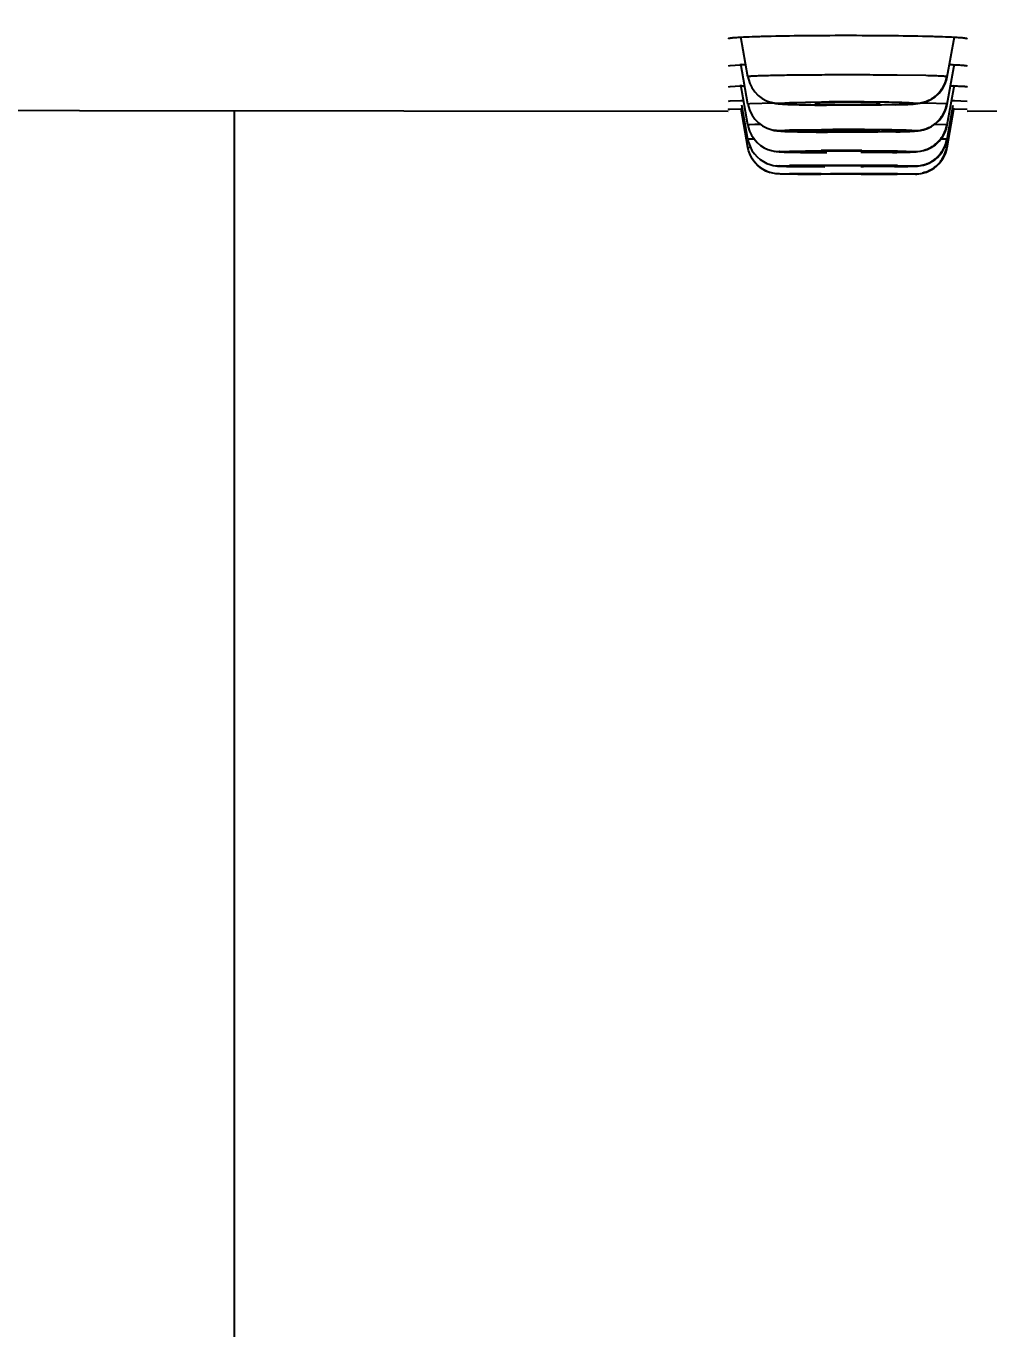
# Model space of a CAD drawing. Header units: millimetres. Extents: x 1236 to 1656, y -100 to 494.
# Drawn here: x 1377.652 to 1380.635, y 386.838 to 390.875 of the extents above; entities that cross this region are included whole.
import ezdxf

# ---------------------------------------------------------------- set-up
doc = ezdxf.new("R2010")
doc.units = ezdxf.units.MM
doc.header["$LTSCALE"] = 0.1
doc.layers.add('DIM', color=3, linetype='Continuous')
doc.styles.get("Standard").update_dxf_attribs({"font": 'arial.ttf'})
doc.dimstyles.new('ISO-25', dxfattribs={"dimtxt": 2.5, "dimasz": 2.5, "dimexe": 1.25, "dimexo": 0.625, "dimtad": 1, "dimlfac": 5, "dimtxsty": 'Standard', "dimcen": 2.5, "dimadec": 0, "dimazin": 0, "dimtfac": 1, "dimtmove": 0, "dimatfit": 3, "dimfxl": 0, "dimarcsym": 0})

# ---------------------------------------------------------------- blocks, each defined once
blk = doc.blocks.new('*D46')
at = {"layer": 'Defpoints', "color": 0}
for p in [(1353.4582, 391.7923), (1406.9365, 391.792), (1406.9365, 381.2448)]:
    blk.add_point(p, dxfattribs=at)
at = {"layer": 'DIM', "color": 0, "lineweight": -2}
for p, q in [((1353.4582, 391.1673), (1353.4582, 379.9948)), ((1406.9365, 391.167), (1406.9365, 379.9948)), ((1355.9582, 381.2448), (1404.4365, 381.2448))]:
    blk.add_line(p, q, dxfattribs=at)
at = {"layer": 'DIM', "color": 0}
for points in [[(1355.9582, 381.6614), (1355.9582, 380.8281), (1353.4582, 381.2448)], [(1404.4365, 381.6614), (1404.4365, 380.8281), (1406.9365, 381.2448)]]:
    blk.add_solid(points, dxfattribs=at)
at = {"layer": 'DIM', "color": 0, "insert": (1399.1948, 383.1462), "char_height": 2.5, "attachment_point": 5}
blk.add_mtext('267.5', dxfattribs=at)
blk = doc.blocks.new('*D55')
at = {"layer": 'Defpoints', "color": 0}
for p in [(1380.1973, 411.5298), (1432.6691, -43.8302), (1441.94, -43.8302)]:
    blk.add_point(p, dxfattribs=at)
at = {"layer": 'DIM', "color": 0, "lineweight": -2}
for p, q in [((1380.8223, 411.5298), (1443.19, 411.5298)), ((1441.94, 409.0298), (1441.94, -41.3302)), ((1433.2941, -43.8302), (1443.19, -43.8302))]:
    blk.add_line(p, q, dxfattribs=at)
at = {"layer": 'DIM', "color": 0}
for points in [[(1441.5233, 409.0298), (1442.3566, 409.0298), (1441.94, 411.5298)], [(1441.5233, -41.3302), (1442.3566, -41.3302), (1441.94, -43.8302)]]:
    blk.add_solid(points, dxfattribs=at)
at = {"layer": 'DIM', "color": 0, "insert": (1439.6762, 183.8498), "char_height": 2.5, "attachment_point": 5, "rotation": 90}
blk.add_mtext('(2280)', dxfattribs=at)

msp = doc.modelspace()

# ---------------------------------------------------------------- linework, layer by layer
for p, q in [((1379.8885, 390.7175), (1379.8666, 390.8418)), ((1380.5061, 390.7175), (1380.5281, 390.8418)), ((1379.8272, 390.8349), (1379.8272, 390.8349)), ((1379.8885, 390.6329), (1379.8666, 390.7573)), ((1380.5061, 390.6329), (1380.5281, 390.7573)), ((1379.8328, 390.7517), (1379.8272, 390.7503)), ((1379.866, 390.7539), (1379.8328, 390.7517)), ((1380.4395, 390.721), (1380.3513, 390.7225)), ((1380.5035, 390.7066), (1380.5061, 390.7175)), ((1380.5061, 390.7175), (1380.5046, 390.7181)), ((1380.5061, 390.7175), (1380.5061, 390.7175)), ((1379.8328, 390.6867), (1379.8272, 390.6857)), ((1379.8661, 390.6883), (1379.8328, 390.6867)), ((1379.8885, 390.5683), (1379.8666, 390.6927)), ((1380.5062, 390.5683), (1380.5281, 390.6926)), ((1379.8329, 390.6417), (1379.8272, 390.641)), ((1379.8663, 390.6427), (1379.8329, 390.6417)), ((1379.894, 390.6338), (1379.8885, 390.6329)), ((1379.9698, 390.636), (1379.894, 390.6338)), ((1379.9613, 390.6379), (1379.961, 390.638)), ((1379.9883, 390.6356), (1380.0179, 390.6379)), ((1380.0179, 390.6379), (1380.1165, 390.6402)), ((1380.5046, 390.6334), (1380.4393, 390.6357)), ((1380.5061, 390.6329), (1380.5046, 390.6334)), ((1380.5675, 390.641), (1380.5283, 390.6427)), ((1378.2973, 390.6126), (1378.2973, 345.8284)), ((1379.8329, 390.6165), (1379.8274, 390.6163)), ((1379.8665, 390.617), (1379.8329, 390.6165)), ((1379.8712, 390.617), (1379.8665, 390.617)), ((1379.8885, 390.4988), (1379.8676, 390.617)), ((1379.8885, 390.5236), (1379.8698, 390.6296)), ((1380.3469, 390.6308), (1380.361, 390.6313)), ((1380.5035, 390.622), (1380.5061, 390.633)), ((1380.5061, 390.6329), (1380.5061, 390.6329)), ((1380.5062, 390.5236), (1380.5249, 390.6296)), ((1380.5062, 390.4988), (1380.527, 390.617)), ((1380.5281, 390.617), (1380.5234, 390.617)), ((1380.5675, 390.6162), (1380.5281, 390.617)), ((1379.8941, 390.5689), (1379.8885, 390.5683)), ((1379.9104, 390.5695), (1379.8941, 390.5689)), ((1379.9214, 390.5748), (1379.934, 390.5654)), ((1379.9883, 390.5508), (1380.0177, 390.5527)), ((1380.0177, 390.5527), (1380.1161, 390.5545)), ((1380.5046, 390.5686), (1380.4671, 390.5699)), ((1380.5036, 390.5575), (1380.5061, 390.5683)), ((1380.5061, 390.5683), (1380.5046, 390.5686)), ((1379.8905, 390.5239), (1379.8885, 390.5236)), ((1379.8941, 390.524), (1379.8905, 390.5239)), ((1379.9104, 390.5244), (1379.8941, 390.524)), ((1379.9668, 390.5521), (1379.9663, 390.5522)), ((1379.988, 390.5499), (1379.9668, 390.5521)), ((1380.3466, 390.5471), (1380.3598, 390.5474)), ((1380.5045, 390.5238), (1380.4871, 390.5243)), ((1380.5061, 390.5236), (1380.5045, 390.5238)), ((1379.8885, 390.4988), (1379.8957, 390.499)), ((1379.8951, 390.5016), (1379.9012, 390.4895)), ((1379.9012, 390.4895), (1379.9088, 390.4786)), ((1379.9727, 390.4865), (1379.9723, 390.4866)), ((1379.988, 390.4853), (1379.9727, 390.4865)), ((1379.9882, 390.4861), (1380.0176, 390.4874)), ((1380.0176, 390.4874), (1380.1158, 390.4887)), ((1380.0313, 390.4836), (1380.041, 390.4835)), ((1380.041, 390.4835), (1380.0515, 390.4833)), ((1380.1451, 390.487), (1380.0973, 390.4857)), ((1380.2411, 390.4889), (1380.3521, 390.4879)), ((1380.2969, 390.4858), (1380.2627, 390.4869)), ((1380.3521, 390.4879), (1380.4066, 390.486)), ((1380.5045, 390.4989), (1380.4996, 390.499)), ((1380.5062, 390.4988), (1380.5045, 390.4989)), ((1379.9736, 390.4418), (1379.9783, 390.4412)), ((1379.9783, 390.4412), (1379.978, 390.4413)), ((1379.988, 390.4408), (1379.9783, 390.4412)), ((1379.9882, 390.4412), (1379.9869, 390.441)), ((1380.1138, 390.4391), (1379.988, 390.4408)), ((1379.9882, 390.4412), (1380.0174, 390.4421)), ((1380.0422, 390.4396), (1380.06, 390.4394)), ((1380.06, 390.4394), (1380.0802, 390.4392)), ((1380.0802, 390.4392), (1380.1026, 390.4391)), ((1380.145, 390.4418), (1380.0973, 390.441)), ((1380.1026, 390.4391), (1380.127, 390.439)), ((1380.2969, 390.4411), (1380.2624, 390.4417)), ((1380.343, 390.4395), (1380.3658, 390.4397)), ((1380.3518, 390.4424), (1380.4066, 390.4412)), ((1380.3658, 390.4397), (1380.3787, 390.4399)), ((1380.4065, 390.4408), (1380.4077, 390.441)), ((1379.9881, 390.4163), (1379.9869, 390.4162)), ((1380.0434, 390.4156), (1379.988, 390.4161)), ((1379.9881, 390.4163), (1380.0172, 390.4167)), ((1380.1448, 390.4166), (1380.0973, 390.4162)), ((1380.0973, 390.4162), (1380.0978, 390.4162)), ((1380.1151, 390.4171), (1380.1559, 390.4171)), ((1380.1559, 390.4171), (1380.2403, 390.4171)), ((1380.2621, 390.4166), (1380.241, 390.4166)), ((1380.2968, 390.4163), (1380.2621, 390.4166)), ((1380.2973, 390.4162), (1380.2968, 390.4163)), ((1380.4065, 390.4161), (1380.3508, 390.4156)), ((1380.3516, 390.4168), (1380.4066, 390.4163)), ((1380.4065, 390.4161), (1380.4077, 390.4162))]:
    msp.add_line(p, q)
for points in [[(1379.8885, 390.7175), (1379.8901, 390.7102), (1379.8944, 390.6971), (1379.901, 390.6839), (1379.9098, 390.6713), (1379.9208, 390.6598), (1379.9332, 390.6504), (1379.9465, 390.6433), (1379.959, 390.6386), (1379.961, 390.638)], [(1380.469, 390.6559), (1380.4812, 390.6671), (1380.491, 390.6797), (1380.4985, 390.6931), (1380.5035, 390.7066)], [(1379.9613, 390.6379), (1379.9645, 390.6371), (1379.9739, 390.6352), (1379.9818, 390.6341), (1379.9887, 390.6335), (1379.9955, 390.633), (1380.0034, 390.6325), (1380.0124, 390.6321), (1380.0227, 390.6316)], [(1380.361, 390.6313), (1380.3733, 390.6317), (1380.3839, 390.6321), (1380.393, 390.6326), (1380.401, 390.6331), (1380.408, 390.6337), (1380.4148, 390.6344), (1380.4222, 390.6355), (1380.431, 390.6373), (1380.4426, 390.641), (1380.4557, 390.6471), (1380.469, 390.6559)], [(1377.5812, 390.6138), (1377.8182, 390.6132), (1379.8271, 390.6109)], [(1379.8885, 390.6329), (1379.8902, 390.6251), (1379.8946, 390.612), (1379.9013, 390.5987), (1379.9103, 390.5861), (1379.9214, 390.5748)], [(1380.0227, 390.6316), (1380.0345, 390.6312), (1380.0477, 390.6308)], [(1380.0477, 390.6308), (1380.0624, 390.6305), (1380.0783, 390.6302), (1380.0954, 390.6299), (1380.1134, 390.6297), (1380.1321, 390.6295)], [(1380.4703, 390.5723), (1380.4818, 390.5832), (1380.4912, 390.5954), (1380.4985, 390.6086), (1380.5035, 390.622)], [(1380.5675, 390.6111), (1382.0476, 390.6122), (1382.8134, 390.6141)], [(1379.8885, 390.5683), (1379.8898, 390.5621), (1379.8938, 390.5494), (1379.8997, 390.5368), (1379.9075, 390.525), (1379.917, 390.5142), (1379.9277, 390.5051), (1379.9392, 390.4978), (1379.9505, 390.4925), (1379.9612, 390.4889), (1379.9702, 390.4869), (1379.9727, 390.4865)], [(1379.934, 390.5654), (1379.9477, 390.5582), (1379.9605, 390.5537), (1379.9663, 390.5522)], [(1380.3598, 390.5474), (1380.3714, 390.5477), (1380.3815, 390.5481), (1380.3903, 390.5484), (1380.3978, 390.5488), (1380.4044, 390.5492), (1380.4103, 390.5496), (1380.4163, 390.5502), (1380.4237, 390.5513), (1380.4328, 390.5533), (1380.4446, 390.5573), (1380.4576, 390.5636), (1380.4703, 390.5723)], [(1380.4694, 390.507), (1380.4811, 390.5178), (1380.491, 390.5304), (1380.4985, 390.544), (1380.5036, 390.5575)], [(1379.8885, 390.5236), (1379.8905, 390.5146), (1379.8951, 390.5016)], [(1379.9668, 390.5521), (1379.9703, 390.5514), (1379.9778, 390.5503), (1379.9841, 390.5496), (1379.9901, 390.5492), (1379.9963, 390.5488), (1380.0034, 390.5484), (1380.0115, 390.5481), (1380.0207, 390.5478), (1380.031, 390.5475)], [(1380.031, 390.5475), (1380.0423, 390.5472), (1380.0548, 390.547)], [(1380.0548, 390.547), (1380.0686, 390.5467), (1380.0835, 390.5465), (1380.0997, 390.5463), (1380.117, 390.5462), (1380.1356, 390.546)], [(1380.4755, 390.4675), (1380.4832, 390.4755), (1380.4901, 390.4844), (1380.496, 390.4942), (1380.5009, 390.5048), (1380.5045, 390.5161), (1380.5061, 390.5236)], [(1379.8943, 390.4786), (1379.8906, 390.4895), (1379.8885, 390.4988)], [(1379.9028, 390.4622), (1379.8986, 390.4694), (1379.8943, 390.4786)], [(1379.9088, 390.4786), (1379.9174, 390.4691), (1379.9268, 390.4611), (1379.9368, 390.4545), (1379.9469, 390.4493), (1379.9572, 390.4455), (1379.9663, 390.4431), (1379.9736, 390.4418)], [(1379.9723, 390.4866), (1379.9758, 390.4861), (1379.9813, 390.4855), (1379.9859, 390.4851), (1379.9905, 390.4849), (1379.9954, 390.4846), (1380.001, 390.4844), (1380.0073, 390.4842), (1380.0145, 390.484), (1380.0225, 390.4838), (1380.0313, 390.4836)], [(1380.0515, 390.4833), (1380.0628, 390.4831), (1380.0751, 390.483), (1380.0882, 390.4829), (1380.1022, 390.4827), (1380.1169, 390.4826), (1380.1326, 390.4826)], [(1380.3367, 390.4832), (1380.3501, 390.4834), (1380.3623, 390.4836)], [(1380.3623, 390.4836), (1380.3732, 390.4838), (1380.3831, 390.4841), (1380.3916, 390.4843), (1380.3987, 390.4846), (1380.4048, 390.4849), (1380.4097, 390.4852), (1380.4151, 390.4857), (1380.4227, 390.4866), (1380.4321, 390.4886), (1380.4438, 390.4924), (1380.4567, 390.4985), (1380.4694, 390.507)], [(1380.4732, 390.4407), (1380.4802, 390.4474), (1380.4867, 390.4549), (1380.4925, 390.4633), (1380.4975, 390.4723), (1380.5016, 390.4821), (1380.5048, 390.4926), (1380.5061, 390.4989)], [(1379.9205, 390.4415), (1379.9137, 390.4482), (1379.9074, 390.4556), (1379.9028, 390.4622)], [(1379.9048, 390.4592), (1379.9116, 390.4506), (1379.9189, 390.4429), (1379.9268, 390.4364), (1379.935, 390.4308), (1379.9435, 390.4262), (1379.952, 390.4225), (1379.9575, 390.4207)], [(1379.985, 390.4163), (1379.9837, 390.4163), (1379.9817, 390.4164), (1379.9787, 390.4166), (1379.975, 390.417), (1379.9708, 390.4176), (1379.9662, 390.4185), (1379.9617, 390.4195), (1379.9567, 390.421), (1379.9504, 390.4232), (1379.944, 390.426), (1379.9383, 390.4289), (1379.9327, 390.4323), (1379.9267, 390.4364), (1379.9205, 390.4415)], [(1379.978, 390.4413), (1379.9808, 390.441), (1379.9844, 390.4408), (1379.9875, 390.4406), (1379.9907, 390.4405), (1379.9943, 390.4404), (1379.9983, 390.4403), (1380.0028, 390.4401), (1380.0079, 390.44), (1380.0136, 390.4399), (1380.0199, 390.4398), (1380.0267, 390.4397), (1380.0422, 390.4396)], [(1380.3787, 390.4399), (1380.3844, 390.44), (1380.3896, 390.4401), (1380.3943, 390.4402), (1380.3984, 390.4403), (1380.402, 390.4404), (1380.4052, 390.4405), (1380.4082, 390.4407), (1380.4109, 390.4408), (1380.4141, 390.441), (1380.4188, 390.4415), (1380.4249, 390.4424), (1380.4327, 390.4441), (1380.4414, 390.4468), (1380.4499, 390.4503), (1380.4586, 390.4549), (1380.4672, 390.4606), (1380.4755, 390.4675)], [(1380.4098, 390.4162), (1380.4109, 390.4162), (1380.4138, 390.4164), (1380.4181, 390.4167), (1380.425, 390.4177), (1380.4332, 390.4195), (1380.4415, 390.4221), (1380.4499, 390.4256), (1380.4579, 390.4298), (1380.4657, 390.4348), (1380.4732, 390.4407)]]:
    msp.add_lwpolyline(points)
for centre, radius, start, end in [((1379.9537, 388.6966), 2.0592, 92.01, 92.4418), ((1380.4475, 388.8633), 1.8923, 87.5417, 88.0073), ((1379.9503, 388.0005), 2.6891, 91.5294, 91.7937), ((1380.45, 388.1942), 2.4954, 88.1978, 88.479), ((1379.9463, 386.6398), 4.0036, 91.0207, 91.145), ((1380.3356, 385.0485), 5.5882, 88.9364, 89.0797), ((1380.4529, 386.8787), 3.7648, 88.8518, 88.9849), ((1379.9729, 388.1893), 2.381, 91.1056, 91.5044), ((1380.1915, 378.929), 11.56, 90.1729, 90.37552), ((1380.1976, 384.5152), 5.972, 89.57667, 90.50314), ((1380.1972, 377.1794), 13.3096, 89.81126, 90.17456), ((1380.2156, 386.9596), 3.5275, 89.2344, 89.5764), ((1380.4059, 390.5162), 0.1001, 323.4649, 350.0519), ((1380.0841, 386.3638), 4.0789, 90.5604, 90.9381), ((1380.1542, 379.6207), 10.8223, 90.20502, 90.58193), ((1380.1914, 372.2822), 18.1609, 90.11072, 90.23963), ((1380.1976, 381.0376), 9.4044, 89.73319, 90.32044), ((1380.1972, 369.5), 20.9431, 89.88089, 90.11178), ((1380.2131, 375.6502), 14.7929, 89.46249, 89.89302), ((1380.2153, 384.8438), 5.5981, 89.5175, 89.7331), ((1380.0837, 380.9204), 9.4965, 90.23946, 90.40129), ((1380.1649, 419.3943), 28.9789, 269.75962, 269.89947), ((1380.1537, 365.1327), 25.2844, 90.08759, 90.24873), ((1380.1975, 368.3419), 22.0747, 89.88705, 90.13677), ((1380.2257, 419.874), 29.4586, 270.02614, 270.24333), ((1380.2128, 355.6227), 34.7944, 89.77138, 89.9546), ((1380.4064, 390.5159), 0.0996, 270.0939, 283.4021)]:
    msp.add_arc(centre, radius, start, end)
for points, knots in [([(1379.8659, 390.8394), (1379.8629, 390.8392), (1379.8572, 390.8389), (1379.8494, 390.8384), (1379.8427, 390.8378), (1379.8373, 390.8373), (1379.833, 390.8367), (1379.8302, 390.8363), (1379.8286, 390.8358), (1379.8278, 390.8356), (1379.8272, 390.8352), (1379.8272, 390.8349)], [0, 0, 0, 0, 0.230195, 0.431113, 0.601973, 0.742409, 0.852178, 0.931135, 0.959106, 0.979541, 1, 1, 1, 1]), ([(1380.3249, 390.8444), (1380.2807, 390.8448), (1380.1925, 390.8452), (1380.0664, 390.8446), (1379.9694, 390.8431), (1379.9046, 390.8412), (1379.8777, 390.8401), (1379.8659, 390.8394)], [0, 0, 0, 0, 0.288777, 0.57611, 0.824072, 0.922761, 1, 1, 1, 1]), ([(1380.5288, 390.8394), (1380.5164, 390.8401), (1380.4883, 390.8412), (1380.4204, 390.8432), (1380.3647, 390.844), (1380.3249, 390.8444)], [0, 0, 0, 0, 0.18127, 0.414191, 1, 1, 1, 1]), ([(1380.5675, 390.8349), (1380.5675, 390.8352), (1380.5669, 390.8355), (1380.5661, 390.8358), (1380.5645, 390.8362), (1380.5617, 390.8367), (1380.5574, 390.8373), (1380.552, 390.8378), (1380.5423, 390.8386), (1380.5344, 390.8391), (1380.5288, 390.8394)], [0, 0, 0, 0, 0.020035, 0.040231, 0.067994, 0.146657, 0.256305, 0.396798, 0.567896, 1, 1, 1, 1]), ([(1380.3513, 390.7225), (1380.3264, 390.7227), (1380.2749, 390.7231), (1380.21, 390.7233), (1380.1569, 390.7232), (1380.1176, 390.723), (1380.0797, 390.7228), (1380.0437, 390.7225), (1380.0103, 390.7221), (1379.9799, 390.7216), (1379.9569, 390.7211), (1379.9405, 390.7207), (1379.9299, 390.7204), (1379.9204, 390.72), (1379.9122, 390.7197), (1379.9052, 390.7194), (1379.8994, 390.719), (1379.8948, 390.7187), (1379.8918, 390.7183), (1379.8901, 390.7181), (1379.8893, 390.7179), (1379.8888, 390.7178), (1379.8885, 390.7176), (1379.8885, 390.7175)], [0, 0, 0, 0, 0.161184, 0.333701, 0.420487, 0.505697, 0.588016, 0.666142, 0.738809, 0.804793, 0.862627, 0.888059, 0.911037, 0.931478, 0.949325, 0.964542, 0.977094, 0.986941, 0.994038, 0.996545, 0.998355, 0.999479, 1, 1, 1, 1]), ([(1380.4067, 390.6354), (1380.4179, 390.6355), (1380.4411, 390.6395), (1380.472, 390.6573), (1380.4947, 390.6848), (1380.5027, 390.7071), (1380.5046, 390.7181)], [0, 0, 0, 0, 0.241744, 0.499331, 0.757324, 1, 1, 1, 1]), ([(1380.5046, 390.7181), (1380.5036, 390.7183), (1380.5011, 390.7185), (1380.4966, 390.7189), (1380.4905, 390.7193), (1380.4795, 390.7198), (1380.4623, 390.7205), (1380.4477, 390.7209), (1380.4395, 390.721)], [0, 0, 0, 0, 0.046201, 0.116545, 0.210224, 0.326403, 0.623043, 1, 1, 1, 1]), ([(1380.5675, 390.7503), (1380.5675, 390.7504), (1380.5673, 390.7506), (1380.5665, 390.7509), (1380.5647, 390.7514), (1380.5617, 390.7518), (1380.5574, 390.7522), (1380.5519, 390.7526), (1380.5452, 390.7531), (1380.5373, 390.7535), (1380.5316, 390.7538), (1380.5286, 390.7539)], [0, 0, 0, 0, 0.006565, 0.019069, 0.066621, 0.145291, 0.255096, 0.395827, 0.567215, 0.768876, 1, 1, 1, 1]), ([(1380.5675, 390.6857), (1380.5675, 390.6858), (1380.5673, 390.6859), (1380.5668, 390.6861), (1380.566, 390.6862), (1380.5644, 390.6865), (1380.5616, 390.6868), (1380.5573, 390.6871), (1380.5518, 390.6874), (1380.5451, 390.6877), (1380.5371, 390.688), (1380.5315, 390.6882), (1380.5285, 390.6883)], [0, 0, 0, 0, 0.00539, 0.017502, 0.037306, 0.06494, 0.143742, 0.253788, 0.394815, 0.56653, 0.768531, 1, 1, 1, 1]), ([(1379.9879, 390.6343), (1379.9857, 390.6343), (1379.9767, 390.6346), (1379.9678, 390.6362), (1379.9613, 390.638)], [0, 0, 0, 0, 0.249128, 1, 1, 1, 1]), ([(1379.9879, 390.6344), (1379.9878, 390.6344), (1379.9875, 390.6345), (1379.9872, 390.6347), (1379.987, 390.6348), (1379.9869, 390.635), (1379.9871, 390.6352), (1379.9875, 390.6354), (1379.988, 390.6355), (1379.9883, 390.6356)], [0, 0, 0, 0, 0.178952, 0.307811, 0.391477, 0.447216, 0.517368, 0.629205, 1, 1, 1, 1]), ([(1380.1127, 390.6297), (1380.0969, 390.6299), (1380.0742, 390.6303), (1380.0456, 390.631), (1380.0279, 390.6315), (1380.0134, 390.6321), (1380.002, 390.6328), (1379.9939, 390.6335), (1379.9896, 390.634), (1379.9879, 390.6344)], [0, 0, 0, 0, 0.380379, 0.544735, 0.687301, 0.804664, 0.895058, 0.95966, 1, 1, 1, 1]), ([(1380.297, 390.635), (1380.2966, 390.6352), (1380.2955, 390.6353), (1380.2934, 390.6356), (1380.2904, 390.6358), (1380.2848, 390.6362), (1380.2758, 390.6365), (1380.2629, 390.6369), (1380.2477, 390.6372), (1380.2242, 390.6375), (1380.1996, 390.6376), (1380.1747, 390.6375), (1380.1569, 390.6373), (1380.1404, 390.6371), (1380.128, 390.6368), (1380.1192, 390.6365), (1380.1136, 390.6363), (1380.1088, 390.6361), (1380.1048, 390.6359), (1380.1017, 390.6356), (1380.0996, 390.6354), (1380.0984, 390.6352), (1380.0978, 390.6351), (1380.0975, 390.635), (1380.0973, 390.6349), (1380.0973, 390.6348)], [0, 0, 0, 0, 0.006162, 0.01681, 0.031825, 0.051067, 0.101632, 0.166793, 0.24398, 0.330504, 0.518659, 0.613378, 0.703971, 0.787053, 0.859591, 0.891118, 0.91907, 0.943141, 0.963106, 0.978849, 0.990268, 0.994329, 0.99728, 0.999134, 1, 1, 1, 1]), ([(1380.0973, 390.6348), (1380.0973, 390.6348), (1380.0974, 390.6347), (1380.0975, 390.6347), (1380.0976, 390.6346)], [0, 0, 0, 0, 0.148534, 1, 1, 1, 1]), ([(1380.4064, 390.6343), (1380.4048, 390.634), (1380.4009, 390.6335), (1380.3939, 390.6329), (1380.3844, 390.6323), (1380.3667, 390.6315), (1380.3389, 390.6307), (1380.3002, 390.6299), (1380.2559, 390.6294), (1380.1928, 390.6291), (1380.1447, 390.6294), (1380.1127, 390.6297)], [0, 0, 0, 0, 0.015972, 0.039915, 0.072257, 0.113408, 0.220961, 0.355558, 0.509098, 0.673634, 1, 1, 1, 1]), ([(1380.1165, 390.6402), (1380.1322, 390.6404), (1380.1642, 390.6406), (1380.2122, 390.6406), (1380.2595, 390.6404), (1380.3034, 390.6399), (1380.3368, 390.6392), (1380.3601, 390.6386), (1380.3743, 390.638), (1380.386, 390.6375), (1380.3951, 390.6369), (1380.4017, 390.6363), (1380.4053, 390.6358), (1380.4067, 390.6355)], [0, 0, 0, 0, 0.16213, 0.330718, 0.496415, 0.650338, 0.784446, 0.841578, 0.890767, 0.9311, 0.962485, 0.985313, 1, 1, 1, 1]), ([(1380.2973, 390.6348), (1380.2973, 390.6349), (1380.2973, 390.635), (1380.2971, 390.635), (1380.297, 390.635)], [0, 0, 0, 0, 0.148662, 1, 1, 1, 1]), ([(1380.4067, 390.6355), (1380.4069, 390.6354), (1380.4072, 390.6354), (1380.4075, 390.6352), (1380.4077, 390.6351), (1380.4077, 390.6349), (1380.4076, 390.6347), (1380.4071, 390.6345), (1380.4067, 390.6344), (1380.4064, 390.6343)], [0, 0, 0, 0, 0.179069, 0.307877, 0.391506, 0.44725, 0.51738, 0.629258, 1, 1, 1, 1]), ([(1380.4067, 390.5507), (1380.4178, 390.5508), (1380.441, 390.5548), (1380.472, 390.5726), (1380.4947, 390.6001), (1380.5027, 390.6224), (1380.5046, 390.6334)], [0, 0, 0, 0, 0.24172, 0.499286, 0.757283, 1, 1, 1, 1]), ([(1379.8274, 390.6163), (1379.8273, 390.6163), (1379.8273, 390.6163), (1379.8272, 390.6163), (1379.8272, 390.6162)], [0, 0, 0, 0, 0.740987, 1, 1, 1, 1]), ([(1380.297, 390.5505), (1380.2966, 390.5506), (1380.2954, 390.5507), (1380.2933, 390.5509), (1380.2902, 390.5511), (1380.2846, 390.5513), (1380.2755, 390.5516), (1380.2626, 390.5519), (1380.2474, 390.5521), (1380.2303, 390.5523), (1380.212, 390.5524), (1380.1932, 390.5524), (1380.1745, 390.5524), (1380.1567, 390.5522), (1380.1426, 390.5521), (1380.1323, 390.5519), (1380.1254, 390.5518), (1380.1191, 390.5516), (1380.1136, 390.5515), (1380.1088, 390.5513), (1380.1048, 390.5511), (1380.1017, 390.5509), (1380.0996, 390.5507), (1380.0984, 390.5506), (1380.0978, 390.5505), (1380.0975, 390.5504), (1380.0973, 390.5503), (1380.0973, 390.5503)], [0, 0, 0, 0, 0.006366, 0.017226, 0.032446, 0.051878, 0.10276, 0.168143, 0.245458, 0.332021, 0.424693, 0.52003, 0.614594, 0.705, 0.787881, 0.825529, 0.860225, 0.89166, 0.919529, 0.943525, 0.963424, 0.979109, 0.990473, 0.994505, 0.997423, 0.99923, 1, 1, 1, 1]), ([(1380.1161, 390.5545), (1380.1481, 390.5548), (1380.1962, 390.5549), (1380.2591, 390.5547), (1380.3031, 390.5543), (1380.3413, 390.5537), (1380.3685, 390.553), (1380.3858, 390.5524), (1380.395, 390.5519), (1380.4016, 390.5514), (1380.4053, 390.551), (1380.4067, 390.5508)], [0, 0, 0, 0, 0.330341, 0.495952, 0.649862, 0.784026, 0.890462, 0.930872, 0.96234, 0.985249, 1, 1, 1, 1]), ([(1380.4066, 390.486), (1380.4178, 390.486), (1380.441, 390.49), (1380.4719, 390.5078), (1380.4947, 390.5354), (1380.5026, 390.5576), (1380.5046, 390.5686)], [0, 0, 0, 0, 0.241703, 0.499249, 0.757248, 1, 1, 1, 1]), ([(1379.988, 390.5499), (1379.9878, 390.5499), (1379.9875, 390.55), (1379.9872, 390.5501), (1379.987, 390.5502), (1379.9869, 390.5504), (1379.9871, 390.5505), (1379.9875, 390.5507), (1379.9879, 390.5508), (1379.9883, 390.5508)], [0, 0, 0, 0, 0.188258, 0.322439, 0.406015, 0.453635, 0.515658, 0.624256, 1, 1, 1, 1]), ([(1380.1131, 390.5462), (1380.0972, 390.5464), (1380.0745, 390.5467), (1380.0458, 390.5472), (1380.0281, 390.5477), (1380.0135, 390.5481), (1380.0022, 390.5487), (1379.994, 390.5492), (1379.9896, 390.5496), (1379.988, 390.5499)], [0, 0, 0, 0, 0.380017, 0.544295, 0.686852, 0.804273, 0.894782, 0.959529, 1, 1, 1, 1]), ([(1380.0973, 390.5503), (1380.0973, 390.5502), (1380.0975, 390.5502), (1380.0976, 390.5501), (1380.0977, 390.5501)], [0, 0, 0, 0, 0.314732, 1, 1, 1, 1]), ([(1380.4064, 390.5498), (1380.4049, 390.5496), (1380.401, 390.5492), (1380.394, 390.5488), (1380.3845, 390.5483), (1380.3669, 390.5476), (1380.3392, 390.547), (1380.3005, 390.5464), (1380.2562, 390.546), (1380.1931, 390.5458), (1380.145, 390.5459), (1380.1131, 390.5462)], [0, 0, 0, 0, 0.015786, 0.039576, 0.071794, 0.112847, 0.22028, 0.354852, 0.508455, 0.673139, 1, 1, 1, 1]), ([(1380.2973, 390.5503), (1380.2973, 390.5503), (1380.2972, 390.5504), (1380.2971, 390.5504), (1380.297, 390.5505)], [0, 0, 0, 0, 0.314965, 1, 1, 1, 1]), ([(1380.4067, 390.5508), (1380.4068, 390.5508), (1380.4071, 390.5507), (1380.4074, 390.5506), (1380.4077, 390.5505), (1380.4077, 390.5503), (1380.4076, 390.5502), (1380.4071, 390.55), (1380.4067, 390.5499), (1380.4064, 390.5498)], [0, 0, 0, 0, 0.188379, 0.322501, 0.406032, 0.453662, 0.515662, 0.624309, 1, 1, 1, 1]), ([(1380.4066, 390.4412), (1380.4178, 390.4412), (1380.441, 390.4452), (1380.4719, 390.463), (1380.4947, 390.4905), (1380.5026, 390.5128), (1380.5045, 390.5238)], [0, 0, 0, 0, 0.241692, 0.499219, 0.757217, 1, 1, 1, 1]), ([(1379.988, 390.4854), (1379.9878, 390.4854), (1379.9876, 390.4854), (1379.9872, 390.4855), (1379.987, 390.4856), (1379.9869, 390.4857), (1379.9871, 390.4858), (1379.9875, 390.486), (1379.9879, 390.486), (1379.9882, 390.4861)], [0, 0, 0, 0, 0.197877, 0.338091, 0.42277, 0.462282, 0.515417, 0.620469, 1, 1, 1, 1]), ([(1380.1134, 390.4827), (1380.0975, 390.4828), (1380.0688, 390.4831), (1380.0352, 390.4836), (1380.0137, 390.4841), (1380.0023, 390.4845), (1379.9941, 390.4849), (1379.9897, 390.4852), (1379.988, 390.4854)], [0, 0, 0, 0, 0.37962, 0.686345, 0.803822, 0.894451, 0.959361, 1, 1, 1, 1]), ([(1380.0973, 390.4857), (1380.0973, 390.4856), (1380.0975, 390.4856), (1380.0976, 390.4855), (1380.0977, 390.4855)], [0, 0, 0, 0, 0.286002, 1, 1, 1, 1]), ([(1380.4064, 390.4853), (1380.4042, 390.4851), (1380.3983, 390.4847), (1380.3871, 390.4843), (1380.3713, 390.4838), (1380.3511, 390.4834), (1380.327, 390.4831), (1380.289, 390.4827), (1380.2591, 390.4825), (1380.2384, 390.4825)], [0, 0, 0, 0, 0.040059, 0.106152, 0.200045, 0.32155, 0.466675, 0.630992, 1, 1, 1, 1]), ([(1380.2973, 390.4857), (1380.2973, 390.4857), (1380.2971, 390.4858), (1380.297, 390.4858), (1380.2969, 390.4858)], [0, 0, 0, 0, 0.286073, 1, 1, 1, 1]), ([(1380.4066, 390.486), (1380.4068, 390.486), (1380.4071, 390.486), (1380.4074, 390.4859), (1380.4076, 390.4858), (1380.4077, 390.4857), (1380.4076, 390.4856), (1380.4072, 390.4855), (1380.4067, 390.4854), (1380.4064, 390.4853)], [0, 0, 0, 0, 0.198003, 0.338151, 0.422777, 0.462305, 0.515415, 0.620521, 1, 1, 1, 1]), ([(1380.0973, 390.441), (1380.0973, 390.4409), (1380.0975, 390.4409), (1380.0977, 390.4409), (1380.0978, 390.4409)], [0, 0, 0, 0, 0.264507, 1, 1, 1, 1]), ([(1380.4065, 390.4408), (1380.4043, 390.4406), (1380.3984, 390.4404), (1380.3872, 390.4401), (1380.3715, 390.4398), (1380.3422, 390.4395), (1380.2974, 390.4391), (1380.2595, 390.439), (1380.2388, 390.439)], [0, 0, 0, 0, 0.039731, 0.105593, 0.199353, 0.320822, 0.630465, 1, 1, 1, 1]), ([(1380.2973, 390.441), (1380.2973, 390.441), (1380.2971, 390.441), (1380.297, 390.4411), (1380.2969, 390.4411)], [0, 0, 0, 0, 0.26448, 1, 1, 1, 1]), ([(1380.4705, 390.4397), (1380.4645, 390.4347), (1380.4515, 390.4261), (1380.4369, 390.4208), (1380.4295, 390.419)], [0, 0, 0, 0, 0.507124, 1, 1, 1, 1]), ([(1380.4863, 390.4566), (1380.4852, 390.4551), (1380.4804, 390.449), (1380.4749, 390.4435), (1380.4705, 390.4397)], [0, 0, 0, 0, 0.248991, 1, 1, 1, 1])]:
    msp.add_open_spline(points, degree=3, knots=knots)

# ---------------------------------------------------------------- dimensions: what is measured, and where the dimension line sits
at = {"layer": 'DIM'}
dim = msp.add_linear_dim(base=(1441.94, -43.8302), p1=(1380.1973, 411.5298), p2=(1432.6691, -43.8302), angle=90, text='(2280)', dimstyle='ISO-25', dxfattribs=at)
dim.commit()
dim.dimension.update_dxf_attribs({"geometry": '*D55', "text_midpoint": (1439.6762, 183.8498)})
dim = msp.add_linear_dim(base=(1406.9365, 381.2448), p1=(1353.4582, 391.7923), p2=(1406.9365, 391.792), text='267.5', dimstyle='ISO-25', dxfattribs=at)
dim.commit()
dim.dimension.update_dxf_attribs({"geometry": '*D46', "text_midpoint": (1399.1948, 381.2448), "dimtype": 160})

doc.saveas('drawing.dxf')
